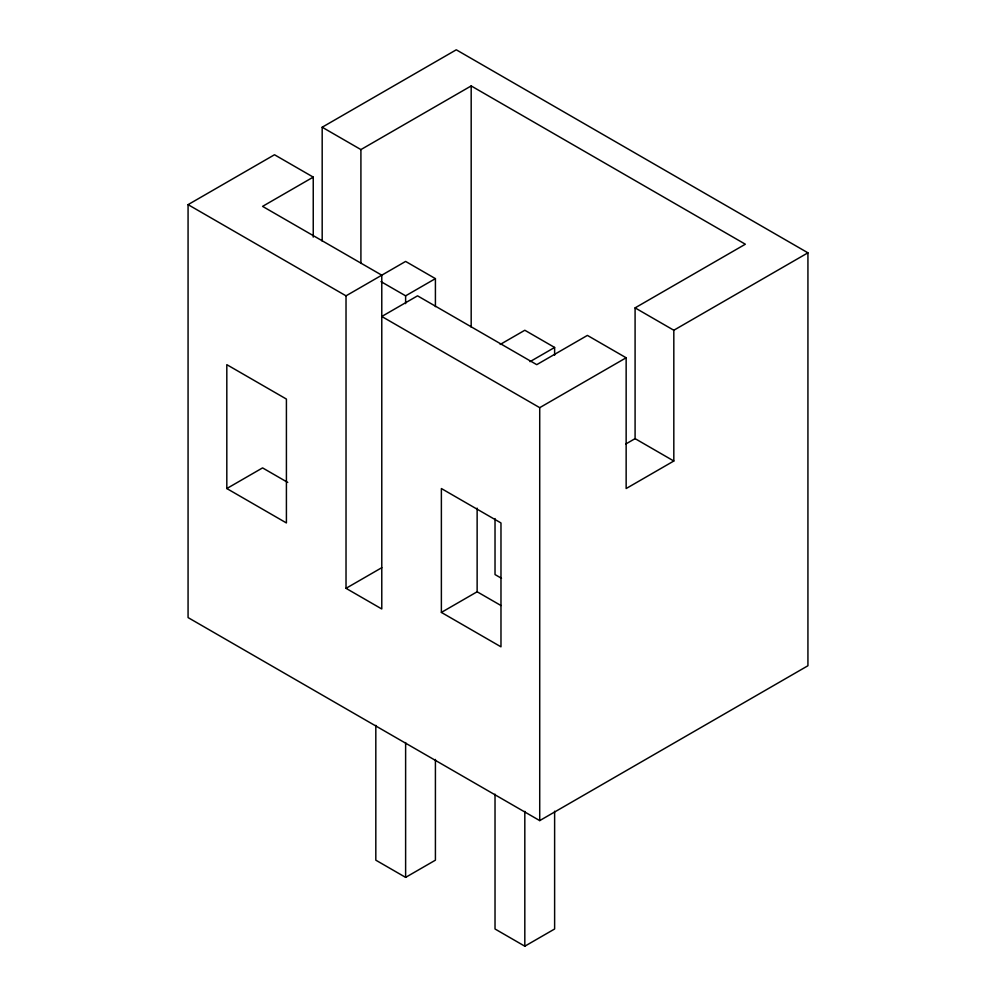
<?xml version="1.0" encoding="UTF-8"?>
<svg xmlns="http://www.w3.org/2000/svg" width="996" height="996" viewBox="0 0 996 996"><rect width="100%" height="100%" fill="white"/><g stroke="black" fill="none" stroke-linecap="round" stroke-linejoin="round"><path stroke-width="1.49" d="M322.181 241.057L322.181 127.227L456.28 49.8L807.93 252.822L807.93 665.751L539.72 820.604L188.07 617.582L188.07 204.641L274.498 154.754L313.242 177.114L313.242 237.11M313.242 177.114L262.571 206.371L381.779 275.182L381.779 608.967L346.023 588.325L346.023 295.837L188.07 204.641M322.181 127.227L360.913 149.587L471.183 85.93L745.344 244.219L635.087 307.876L635.087 438.638L673.819 461.011L673.819 330.249L807.93 252.822M346.023 295.837L405.621 261.425L435.414 278.631L435.414 306.631M380.995 281.619L405.621 295.837L435.414 278.631M226.814 488.538L286.412 522.95L286.412 399.072L226.814 364.661L226.814 488.538L262.571 467.896L287.744 482.425M500.204 344.454L524.817 330.249L554.623 347.455L554.623 355.223M530.009 361.66L554.623 347.455M626.148 357.776L587.403 335.403L536.744 364.661L417.536 295.837L381.779 316.479L539.72 407.663L626.148 357.776L626.148 488.538L673.819 461.011M346.023 588.325L381.779 567.683M625.812 443.992L635.087 438.638M441.377 612.416L500.976 646.827L500.976 522.95L441.377 488.538L441.377 612.416L477.134 591.773L500.976 605.531M375.816 725.362L375.816 860.171L405.621 877.376L435.414 860.171L435.414 759.45M495.024 794.173L495.024 928.994L524.817 946.2L554.623 928.994L554.623 811.217M635.087 307.876L673.819 330.249M501.498 578.303L495.024 574.567L495.024 518.567M539.72 407.663L539.72 820.604M524.817 811.379L524.817 946.2M477.134 508.147L477.134 591.773M471.183 85.93L471.183 327.086M405.621 295.837L405.621 303.618M405.621 742.555L405.621 877.376M360.913 149.587L360.913 263.43"/></g></svg>
